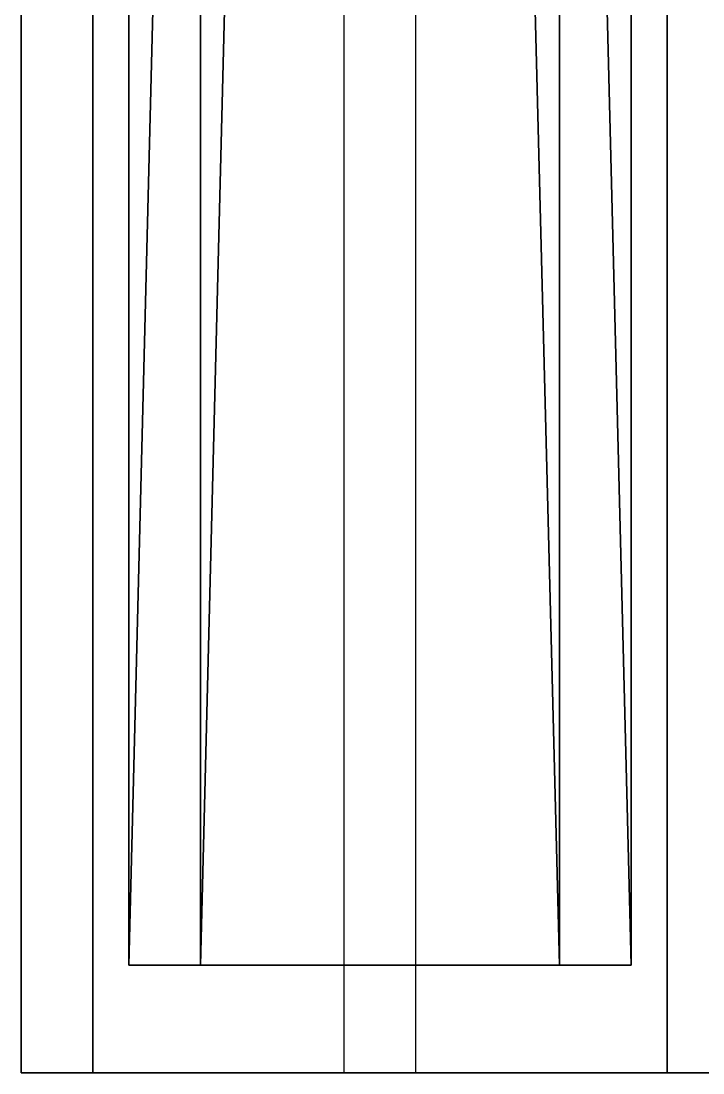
# Model space of a CAD drawing. Extents: x -93 to 34039, y -1114 to 8560.
# Drawn here: x -20 to -1, y 1942.1 to 1971.4 of the extents above; entities that cross this region are included whole.
import ezdxf

# ---------------------------------------------------------------- set-up
doc = ezdxf.new("R2010")
doc.units = 0
doc.layers.get('0').update_dxf_attribs({"color": 13, "linetype": 'CONTINUOUS'})
for name, color, linetype in [('_____18_______3____', 32, 'CONTINUOUS'), ('_____18_______3_____', 32, 'CONTINUOUS'), ('_SYSTEM__CT_MODE', 252, 'CONTINUOUS'), ('_SYSTEM__RG_COLOR', 36, 'CONTINUOUS')]:
    doc.layers.add(name, color=color, linetype=linetype)

# ---------------------------------------------------------------- blocks, each defined once
blk = doc.blocks.new('V_MAR')
for p, q in [((293.9999999999999, 7.999999999999999), (0, 7.999999999999999)), ((293.9999999999999, -7.999999999999999), (293.9999999999999, 7.999999999999999)), ((293.9999999999999, -7.999999999999999), (0, -8))]:
    blk.add_line(p, q)
mesh = blk.add_polyface()
corners = [(293.9999999999999, -7.999999999999999), (0, 7.999999999999999), (0, -8), (293.9999999999999, 7.999999999999999)]
mesh.append_faces([[corners[k] for k in face] for face in [(0, 1, 2), (1, 0, 3)]], dxfattribs={"vtx0": -1})
blk = doc.blocks.new('P_MAR')
for p, q in [((0, 8), (0, 7.999999999999989, 594)), ((0, -7.999999999999999), (0, 8)), ((0, -8.000000000000007, 594), (0, 7.999999999999989, 594)), ((0, -7.999999999999999), (0, -8.000000000000007, 594))]:
    blk.add_line(p, q)
mesh = blk.add_polyface()
corners = [(0, -7.999999999999999), (0, 7.999999999999989, 594), (0, -8.000000000000007, 594), (0, 8)]
mesh.append_faces([[corners[k] for k in face] for face in [(0, 1, 2), (1, 0, 3)]], dxfattribs={"vtx0": -1})
blk = doc.blocks.new('N_MAR')
for p, q in [((0, 7.999999999999998), (293.9999999999999, 8.000000000000009)), ((293.9999999999999, 8.000000000000009), (293.9999999999999, -7.999999999999988)), ((0, -7.999999999999999), (293.9999999999999, -7.999999999999988))]:
    blk.add_line(p, q)
mesh = blk.add_polyface()
corners = [(293.9999999999999, 8.000000000000009), (0, -7.999999999999999), (0, 7.999999999999998), (293.9999999999999, -7.999999999999988)]
mesh.append_faces([[corners[k] for k in face] for face in [(0, 1, 2), (1, 0, 3)]], dxfattribs={"vtx0": -1})
blk = doc.blocks.new('_2')
at = {"color": 250}
for p, q in [((-21.09347917987775, -1.17038930070282e-12, -4.632936507936515), (-23.85663707461449, -1.296821740537985e-12, -4.632936507936515)), ((-21.09347917987775, -1.165994750859754e-12, -4.533730158730147), (-21.09347917987775, -1.17038930070282e-12, -4.632936507936515)), ((-5.080321285141356, -4.539430433155042e-13, -4.999999999999933), (-7.830321285140833, -5.797734239133401e-13, -4.999999999999933)), ((-7.330321285140803, -4.659279911440861e-13, -2.946428571428489), (-7.330321285140801, -1.139245487145279e-13, 5.000000000000065)), ((-7.330321285140801, -1.139245487145279e-13, 5.000000000000065), (-5.08032128514074, -1.097241913445798e-14, 5.000000000000065)), ((-5.08032128514074, -1.097241913445798e-14, 5.000000000000065), (-5.080321285141356, -4.539430433155042e-13, -4.999999999999933))]:
    blk.add_line(p, q, dxfattribs=at)
for points in [[(-23.85663707461449, -1.296821740537985e-12, -4.632936507936515), (-24.69874233777281, -1.252076812199771e-12, -2.752976190476168), (-24.98492654829896, -1.213920163066506e-12, -1.595982142857023), (-25.08032128514074, -1.168681611183381e-12, -0.4761904761902215), (-24.98944957461452, -1.116925171588006e-12, 0.5983382936510566), (-24.71683444303582, -1.062291044208095e-12, 1.550099206349183), (-24.26247589040373, -1.004779229043569e-12, 2.379092261905035), (-23.62637391671978, -9.443897260945433e-13, 3.08531746031756), (-22.83484431145643, -8.831780978676421e-13, 3.649553571428819), (-21.91420286408818, -8.231999068696373e-13, 4.052579365079643), (-20.86444957461457, -7.644551531005107e-13, 4.294394841269944), (-19.68558444303555, -7.069438365602312e-13, 4.37500000000038), (-17.6000581272461, -6.209657296091428e-13, 4.161706349206576), (-15.76453181145684, -5.648838575078316e-13, 3.53174603174617), (-14.15926865356185, -5.316427616200013e-13, 2.624007936508276), (-12.40926865356206, -5.075993935568356e-13, 1.359126984127049), (-9.731637074614467, -4.821998902959206e-13, -0.8333333333332054), (-7.330321285140803, -4.659279911440861e-13, -2.946428571428489)], [(-7.830321285140833, -5.797734239133401e-13, -4.999999999999933), (-10.19874233777285, -5.956388124326884e-13, -2.911706349206286), (-12.55400549566706, -6.170545114949722e-13, -0.9623015873014916), (-14.74972917987767, -6.464413030095514e-13, 0.6423611111112024), (-16.44216339040422, -6.793863552475595e-13, 1.646825396825585), (-17.94051865356203, -7.245448729819413e-13, 2.175099206349482), (-19.5540054956671, -7.905720609856698e-13, 2.351190476190766), (-20.91420286408841, -8.612145112175146e-13, 2.161458333333308), (-21.94216339040416, -9.334641188569617e-13, 1.592261904762118), (-22.58854496935147, -1.003305341826919e-12, 0.6832837301589342), (-22.80400549566755, -1.066722638050254e-12, -0.5257936507935367), (-22.6987423377725, -1.103544523914816e-12, -1.465773809523929), (-22.382952864088, -1.134029374364702e-12, -2.480158730158877), (-21.85005812724614, -1.155678884859751e-12, -3.519345238095243), (-21.09347917987775, -1.165994750859754e-12, -4.533730158730147)]]:
    blk.add_polyline3d(points, dxfattribs=at)
blk = doc.blocks.new('N')
for p, q in [((300, 16), (0, 16)), ((300, 16), (300, 7.999999999999999)), ((300, 7.999999999999999), (0, 7.999999999999999)), ((300, 7.999999999999999), (300, 0)), ((300, 0), (0, 0))]:
    blk.add_line(p, q)
blk = doc.blocks.new('V')
for p, q in [((300, 16), (0, 16)), ((300, 16), (300, 7.999999999999999)), ((300, 7.999999999999999), (0, 7.999999999999999)), ((300, 7.999999999999999), (300, 0)), ((300, 0), (0, 0))]:
    blk.add_line(p, q)
blk = doc.blocks.new('P')
for p, q in [((0, 16), (0, 7.999999999999999)), ((0, 7.999999999999999, 600), (0, 16, 600)), ((0, 16), (0, 16, 600)), ((0, 0, 600), (0, 7.999999999999999, 600)), ((0, 7.999999999999999), (0, 7.999999999999999, 600)), ((0, 7.999999999999999), (0, 0)), ((0, 0), (0, 0, 600))]:
    blk.add_line(p, q)
blk = doc.blocks.new('MARKER_TEKSTUR_F')
for p, q in [((300, 16, 600), (0, 16, 600)), ((0, 16), (300, 16)), ((300, 16), (300, 16, 600)), ((0, 0), (300, 0)), ((300, 0, 600), (0, 0, 600)), ((300, 0), (300, 0, 600))]:
    blk.add_line(p, q)
blk = doc.blocks.new('RAMKA_PANEL_F_27')
for p, q in [((480.9999999999995, 0, 826.0000000000002), (480.9999999999995, 17.99999999999649, 826.0000000000002)), ((480.9999999999995, 1.268984917146306e-14), (480.9999999999995, 17.9999999999965))]:
    blk.add_line(p, q)
at = {"layer": '_SYSTEM__CT_MODE', "xscale": 1.603333333333333, "yscale": 1.125}
for name, p in [('N', (0, 0)), ('V', (0, 0, 826.0000000000002))]:
    blk.add_blockref(name, p, dxfattribs=at)
at = {"layer": '_SYSTEM__CT_MODE', "xscale": 1.603333333333333, "yscale": 1.125, "zscale": 1.376666666666667}
blk.add_blockref('MARKER_TEKSTUR_F', (0, 0), dxfattribs=at)
at = {"layer": '_SYSTEM__CT_MODE', "yscale": 1.125, "zscale": 1.376666666666667}
blk.add_blockref('P', (481, 0), dxfattribs=at)
at = {"layer": '_SYSTEM__CT_MODE'}
blk.add_blockref('_2', (481, 0, 413.0000000000001), dxfattribs=at)
at = {"layer": '_SYSTEM__RG_COLOR', "color": 1, "xscale": 1.615646258503402}
for name, p, yscale in [('V_MAR', (3, 9, 823.0000000000001), 0.7500000000000001), ('N_MAR', (3, 9, 3), 0.7499999999999996)]:
    blk.add_blockref(name, p, dxfattribs=dict(at, yscale=yscale))
at = {"layer": '_SYSTEM__RG_COLOR', "color": 1, "yscale": 0.7499999999999997, "zscale": 1.380471380471381}
blk.add_blockref('P_MAR', (478, 9, 3), dxfattribs=at)
blk = doc.blocks.new('PANEL_F_27')
blk.add_blockref('RAMKA_PANEL_F_27', (0, 0))
blk = doc.blocks.new('RAMKA_PANEL_F_29')
blk.add_line((480.9999999999995, 1.268984917146306e-14), (480.9999999999995, 17.9999999999965))
at = {"layer": '_SYSTEM__CT_MODE', "xscale": 1.603333333333333, "yscale": 1.125}
for name, p in [('N', (0, 0)), ('V', (0, 0, 1988))]:
    blk.add_blockref(name, p, dxfattribs=at)
at = {"layer": '_SYSTEM__CT_MODE', "xscale": 1.603333333333333, "yscale": 1.125, "zscale": 3.313333333333333}
blk.add_blockref('MARKER_TEKSTUR_F', (0, 0), dxfattribs=at)
at = {"layer": '_SYSTEM__CT_MODE', "yscale": 1.125, "zscale": 3.313333333333333}
blk.add_blockref('P', (481, 0), dxfattribs=at)
at = {"layer": '_SYSTEM__RG_COLOR', "color": 1, "xscale": 1.615646258503402}
for name, p, yscale in [('V_MAR', (3, 9, 1985), 0.7500000000000001), ('N_MAR', (3, 9, 3), 0.7499999999999996)]:
    blk.add_blockref(name, p, dxfattribs=dict(at, yscale=yscale))
at = {"layer": '_SYSTEM__RG_COLOR', "color": 1, "yscale": 0.7499999999999997, "zscale": 3.336700336700337}
blk.add_blockref('P_MAR', (478, 9, 3), dxfattribs=at)
blk = doc.blocks.new('PANEL_F_29')
blk.add_blockref('RAMKA_PANEL_F_29', (0, 0))

msp = doc.modelspace()

# ---------------------------------------------------------------- block references
at = {"layer": '_____18_______3____', "extrusion": (2.931587656480639e-31, -7.657137397853899e-16, -1), "rotation": 270}
msp.add_blockref('PANEL_F_29', (-2.67050825897286e-12, 2423.099999999998, -2098.000000000003), dxfattribs=at)
at = {"layer": '_____18_______3_____', "extrusion": (2.931587656480639e-31, -7.657137397853899e-16, -1), "rotation": 270}
msp.add_blockref('PANEL_F_27', (1.999999999997111, 2423.099999999999, -2927.999999999769), dxfattribs=at)

doc.saveas('drawing.dxf')
